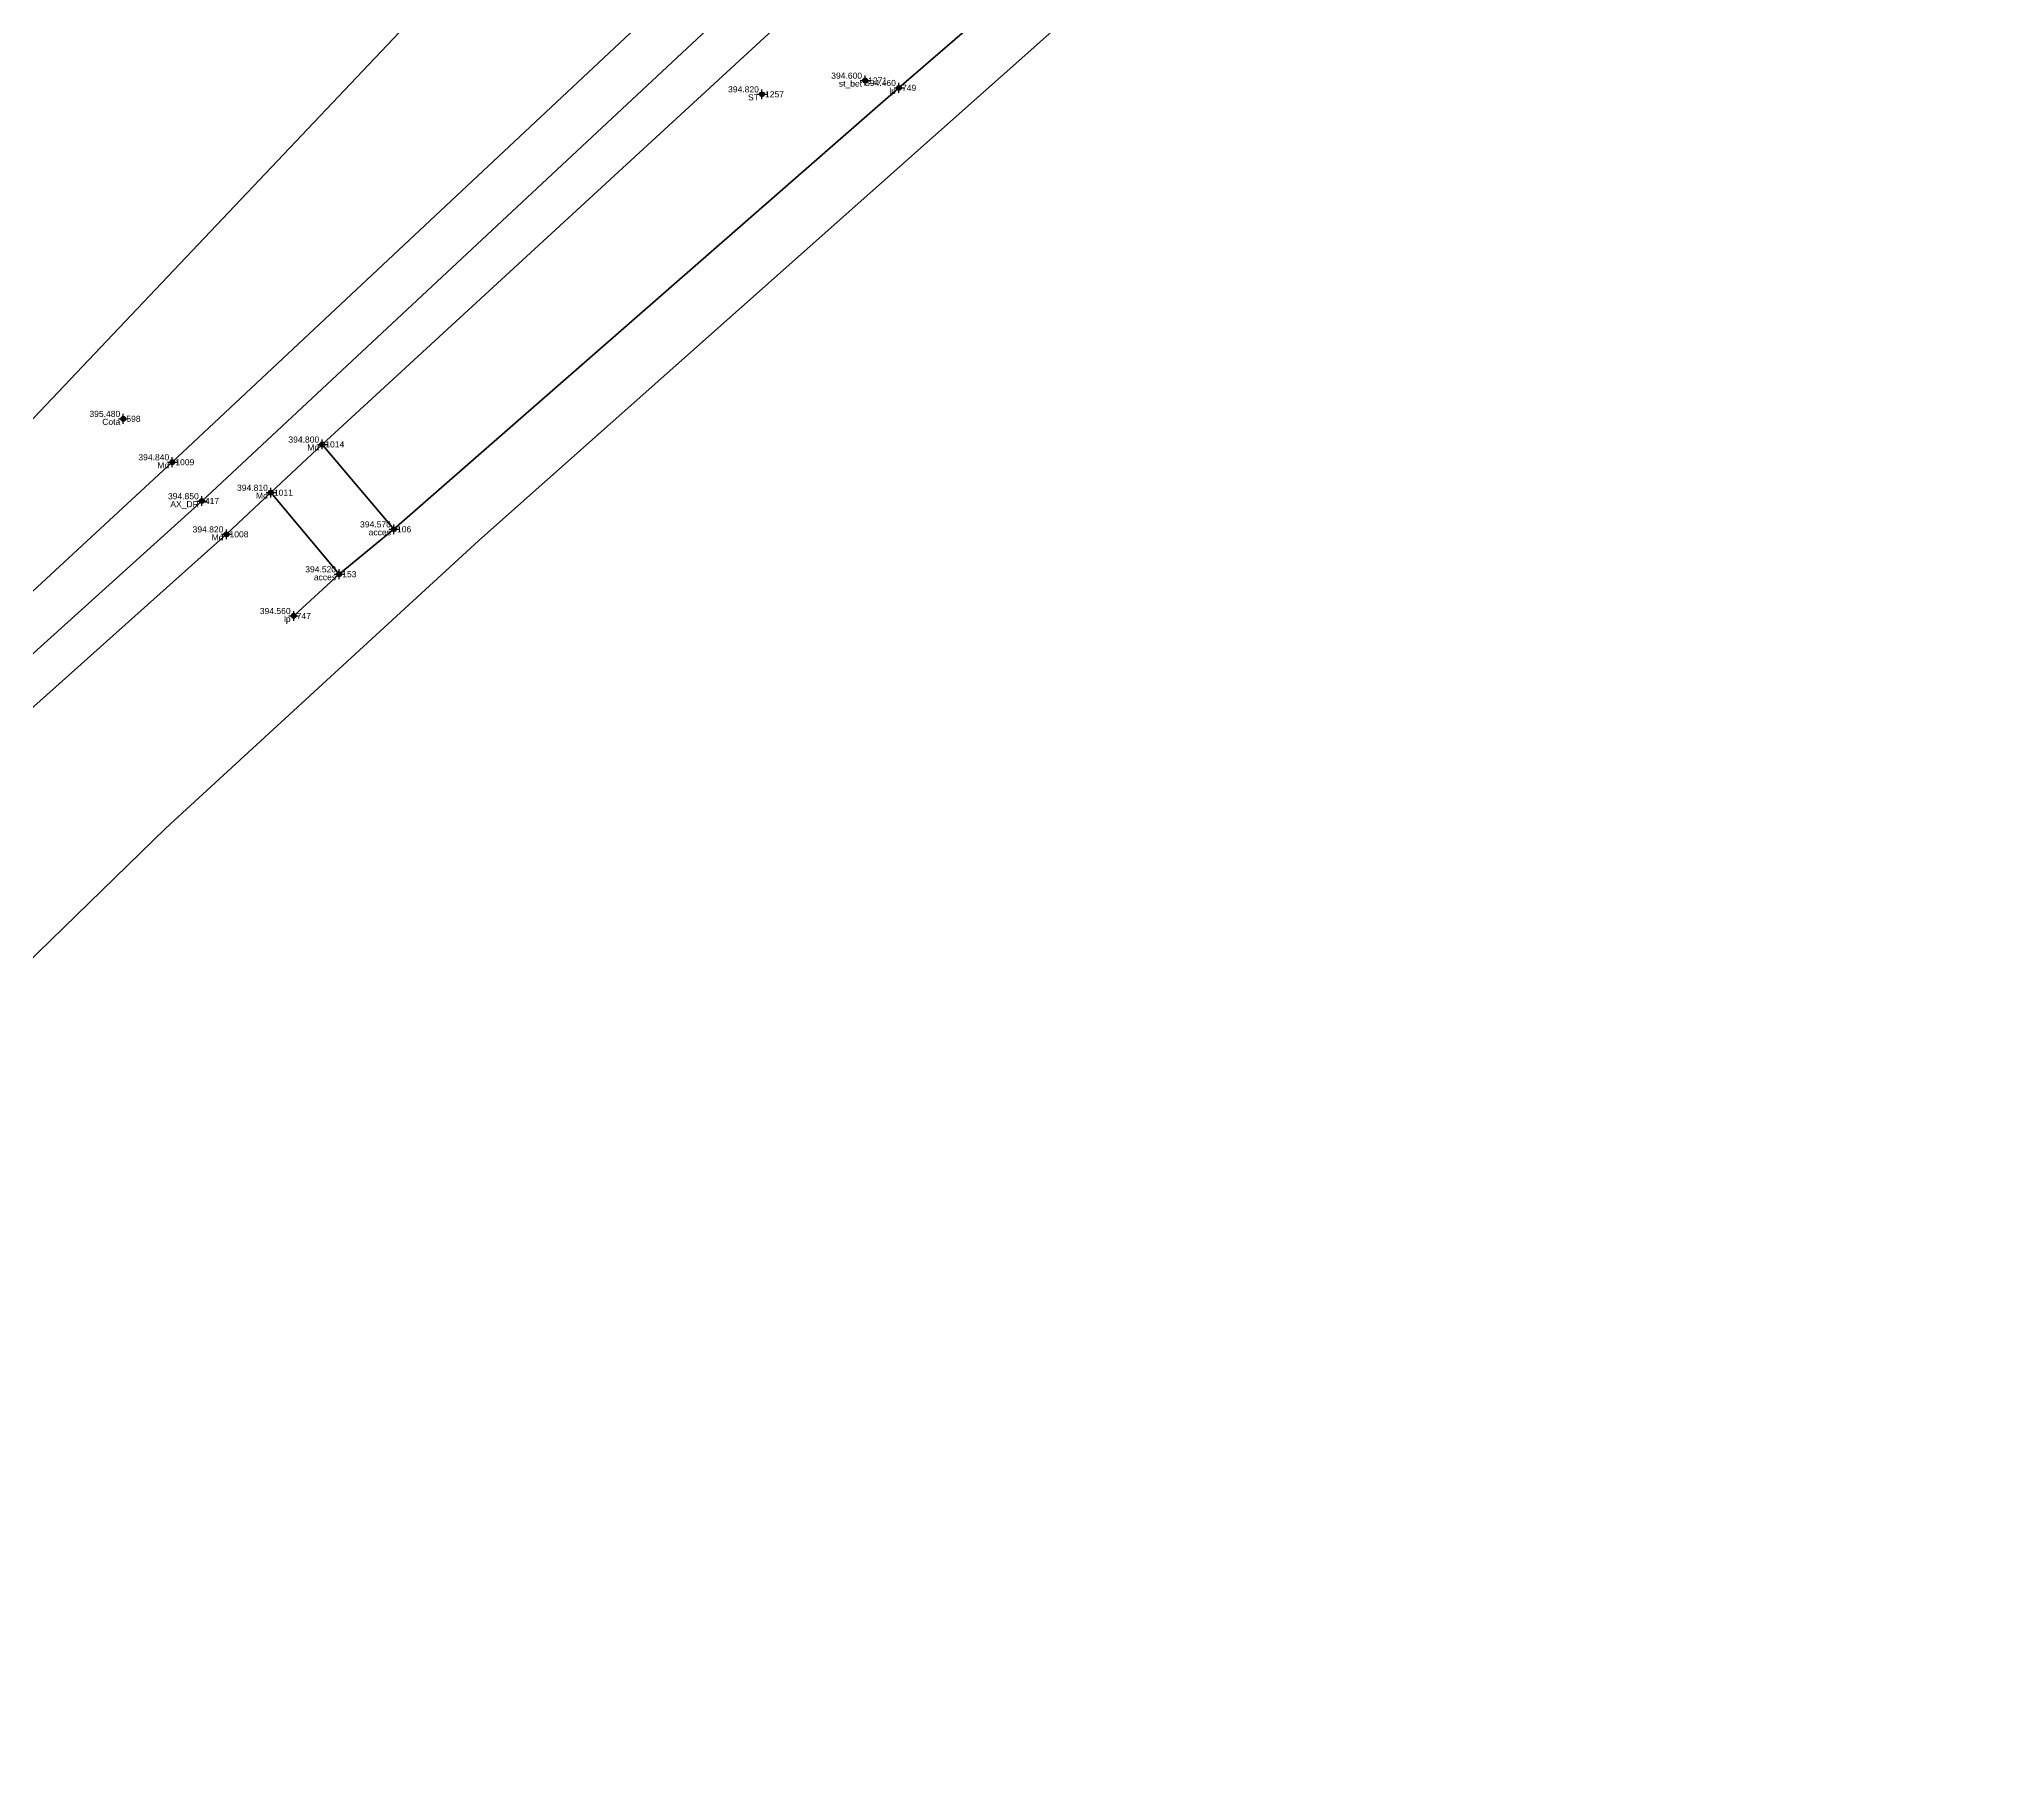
# Model space of a CAD drawing. Extents: x 396921 to 401273, y 555385 to 556691.
# Drawn here: x 400854.8 to 400935.3, y 555446 to 555516.3 of the extents above; entities that cross this region are included whole.
import ezdxf
from ezdxf.enums import TextEntityAlignment as Align

# ---------------------------------------------------------------- set-up
doc = ezdxf.new("R2010")
doc.units = 0
doc.header["$PDMODE"] = 34
doc.header["$PDSIZE"] = 0.2
for name, color, linetype in [('Boundary', 30, 'Continuous'), ('TOPO_CERC', 1, 'Continuous'), ('TOPO_CODE', 7, 'Continuous'), ('TOPO_ELEVATION', 7, 'Continuous'), ('TOPO_POINT_ID', 7, 'Continuous'), ('TOPO_POINTS', 7, 'Continuous'), ('TOPO_SYMBOL', 1, 'Continuous')]:
    doc.layers.add(name, color=color, linetype=linetype)
doc.layers.add('RO-LINES-LIN', color=7, linetype='Continuous', lineweight=25)
doc.styles.get("Standard").update_dxf_attribs({"font": 'arial.ttf'})

# ---------------------------------------------------------------- blocks, each defined once
blk = doc.blocks.new('PUNCTOPO')
at = {"layer": 'TOPO_CERC'}
blk.add_circle((0, 0), 0.25, dxfattribs=at)
at = {"layer": 'TOPO_SYMBOL'}
blk.add_point((0, 0), dxfattribs=at)

msp = doc.modelspace()

# ---------------------------------------------------------------- linework, layer by layer
at = {"layer": 'Boundary'}
for points in [[(400914.139, 555918.105), (400906.84, 555905.254), (400912.723, 555893.057), (400924.923, 555886.414), (400948.808, 555861.635), (400966.696, 555839.61), (400988.509, 555807.328), (400999.853, 555778.651), (401007.816, 555755.408), (401009.294, 555747.397), (400987.444, 555710.636), (400981.654, 555699.793), (400974.272, 555671.989), (400967.31, 555636.754), (400954.879, 555594.443), (400950.6, 555586.957), (400923.284, 555564.028), (400916.223, 555556.649), (400872.547, 555519.805), (400845.339, 555491.107), (400810.831, 555455.028), (400778.653, 555432.442), (400779.421, 555422.723), (400782.27, 555419.966)], [(400983.029, 555647.346), (400975.315, 555609.942), (400972.818, 555598.913), (400975.524, 555592.463), (400974.439, 555589.628), (400968.97, 555586.39), (400953.19, 555566.429), (400923.644, 555541), (400872.811, 555495.822), (400859.992, 555484.048), (400826.486, 555451.431), (400827.212, 555443.302), (400843.528, 555444.315), (400853.168, 555442.859), (400861.853, 555439.447), (400871.434, 555429.587), (400878.335, 555419.27), (400880.66, 555408.189)]]:
    msp.add_lwpolyline(points, dxfattribs=at)
at = {"layer": 'RO-LINES-LIN', "lineweight": 100}
for points in [[(400978.289, 555656.588, 394.58), (400966.796, 555609.71, 395.51), (400964.692, 555595.257, 395.47), (400957.735, 555586.429, 395.44), (400946.892, 555572.798, 395.46), (400920.978, 555549.768, 395.08), (400885.633, 555520.003, 394.86), (400861.465, 555497.44, 394.85), (400842.753, 555480.554, 394.96), (400825.279, 555463.278, 395.21), (400797.127, 555435.392, 396.01), (400783.568, 555425.826, 395.91)], [(400974.971, 555651.324, 394.71), (400972.799, 555640.454, 395.01), (400971.468, 555634.628, 395.19), (400968.953, 555623.619, 395.29), (400967.426, 555618.738, 395.42), (400964.389, 555610.481, 395.54), (400962.939, 555605.7, 395.44), (400961.908, 555595.082, 395.34), (400956.016, 555586.966, 395.5), (400945.518, 555574.359, 395.54), (400942.19, 555570.728, 395.49), (400933.355, 555562.677, 395.49), (400929.131, 555559.026, 395.33), (400919.277, 555551.586, 395.07), (400884.175, 555521.457, 394.83), (400860.256, 555499.032, 394.84), (400841.634, 555481.811, 395.02), (400824.286, 555464.475, 395.2), (400807.624, 555447.269, 396.01)], [(400826.136, 555461.882, 395.22), (400843.967, 555479.55, 394.94), (400862.475, 555496.081, 394.82), (400864.294, 555497.785, 394.81), (400866.396, 555499.759, 394.8), (400886.716, 555518.471, 394.79), (400891.552, 555522.691, 394.74), (400895.837, 555526.398, 394.74), (400904.434, 555533.705, 394.74), (400908.447, 555537.172, 394.81), (400918.924, 555545.377, 394.96), (400922.376, 555548.035, 395.03), (400925.378, 555550.897, 395.12), (400931.683, 555555.907, 395.33), (400948.507, 555571.224, 395.4), (400951.884, 555575.278, 395.43), (400959.571, 555585.979, 395.4), (400961.955, 555589.523, 395.31), (400963.883, 555591.002, 395.17), (400970.393, 555591.746, 394.73), (400973.566, 555591.545, 394.57)], [(400869.332, 555496.286, 394.57), (400890.008, 555514.357, 394.46), (400895.191, 555518.848, 394.36)], [(400867.088, 555494.448, 394.52), (400864.294, 555497.785, 394.81), (400866.396, 555499.759, 394.8), (400869.332, 555496.286, 394.57), (400867.088, 555494.448, 394.52)], [(400865.226, 555492.739, 394.56), (400867.088, 555494.448, 394.52)]]:
    msp.add_polyline3d(points, dxfattribs=at)

# ---------------------------------------------------------------- block references
at = {"layer": 'TOPO_POINTS'}
ref = msp.add_blockref('PUNCTOPO', (400888.624, 555514.657, 394.6), dxfattribs=dict(at, xscale=0.25, yscale=0.25, zscale=0.25))
ref.add_attrib('POINT', '1271', dxfattribs={"layer": 'TOPO_POINT_ID', "height": 0.25}).set_placement((400888.749, 555514.657, 394.6), align=Align.MIDDLE_LEFT)
ref.add_attrib('ELEVATION', '394.600', dxfattribs={"layer": 'TOPO_ELEVATION', "height": 0.25}).set_placement((400888.499, 555514.657, 394.6), align=Align.BOTTOM_RIGHT)
ref.add_attrib('CODE', 'st_bet', dxfattribs={"layer": 'TOPO_CODE', "height": 0.25}).set_placement((400888.499, 555514.657, 394.6), align=Align.TOP_RIGHT)
ref = msp.add_blockref('PUNCTOPO', (400884.399, 555514.095, 394.82), dxfattribs=dict(at, xscale=0.25, yscale=0.25, zscale=0.25))
ref.add_attrib('POINT', '1257', dxfattribs={"layer": 'TOPO_POINT_ID', "height": 0.25}).set_placement((400884.524, 555514.095, 394.82), align=Align.MIDDLE_LEFT)
ref.add_attrib('ELEVATION', '394.820', dxfattribs={"layer": 'TOPO_ELEVATION', "height": 0.25}).set_placement((400884.274, 555514.095, 394.82), align=Align.BOTTOM_RIGHT)
ref.add_attrib('CODE', 'ST', dxfattribs={"layer": 'TOPO_CODE', "height": 0.25}).set_placement((400884.274, 555514.095, 394.82), align=Align.TOP_RIGHT)
ref = msp.add_blockref('PUNCTOPO', (400890.008, 555514.357, 394.46), dxfattribs=dict(at, xscale=0.25, yscale=0.25, zscale=0.25))
ref.add_attrib('POINT', '749', dxfattribs={"layer": 'TOPO_POINT_ID', "height": 0.25}).set_placement((400890.133, 555514.357, 394.46), align=Align.MIDDLE_LEFT)
ref.add_attrib('ELEVATION', '394.460', dxfattribs={"layer": 'TOPO_ELEVATION', "height": 0.25}).set_placement((400889.883, 555514.357, 394.46), align=Align.BOTTOM_RIGHT)
ref.add_attrib('CODE', 'lp', dxfattribs={"layer": 'TOPO_CODE', "height": 0.25}).set_placement((400889.883, 555514.357, 394.46), align=Align.TOP_RIGHT)
ref = msp.add_blockref('PUNCTOPO', (400858.251, 555500.809, 395.48), dxfattribs=dict(at, xscale=0.25, yscale=0.25, zscale=0.25))
ref.add_attrib('POINT', '598', dxfattribs={"layer": 'TOPO_POINT_ID', "height": 0.25}).set_placement((400858.376, 555500.809, 395.48), align=Align.MIDDLE_LEFT)
ref.add_attrib('ELEVATION', '395.480', dxfattribs={"layer": 'TOPO_ELEVATION', "height": 0.25}).set_placement((400858.126, 555500.809, 395.48), align=Align.BOTTOM_RIGHT)
ref.add_attrib('CODE', 'Cota', dxfattribs={"layer": 'TOPO_CODE', "height": 0.25}).set_placement((400858.126, 555500.809, 395.48), align=Align.TOP_RIGHT)
ref = msp.add_blockref('PUNCTOPO', (400866.396, 555499.759, 394.8), dxfattribs=dict(at, xscale=0.25, yscale=0.25, zscale=0.25))
ref.add_attrib('POINT', '1014', dxfattribs={"layer": 'TOPO_POINT_ID', "height": 0.25}).set_placement((400866.521, 555499.759, 394.8), align=Align.MIDDLE_LEFT)
ref.add_attrib('ELEVATION', '394.800', dxfattribs={"layer": 'TOPO_ELEVATION', "height": 0.25}).set_placement((400866.271, 555499.759, 394.8), align=Align.BOTTOM_RIGHT)
ref.add_attrib('CODE', 'Md', dxfattribs={"layer": 'TOPO_CODE', "height": 0.25}).set_placement((400866.271, 555499.759, 394.8), align=Align.TOP_RIGHT)
ref = msp.add_blockref('PUNCTOPO', (400860.256, 555499.032, 394.84), dxfattribs=dict(at, xscale=0.25, yscale=0.25, zscale=0.25))
ref.add_attrib('POINT', '1009', dxfattribs={"layer": 'TOPO_POINT_ID', "height": 0.25}).set_placement((400860.381, 555499.032, 394.84), align=Align.MIDDLE_LEFT)
ref.add_attrib('ELEVATION', '394.840', dxfattribs={"layer": 'TOPO_ELEVATION', "height": 0.25}).set_placement((400860.131, 555499.032, 394.84), align=Align.BOTTOM_RIGHT)
ref.add_attrib('CODE', 'Md', dxfattribs={"layer": 'TOPO_CODE', "height": 0.25}).set_placement((400860.131, 555499.032, 394.84), align=Align.TOP_RIGHT)
ref = msp.add_blockref('PUNCTOPO', (400864.294, 555497.785, 394.81), dxfattribs=dict(at, xscale=0.25, yscale=0.25, zscale=0.25))
ref.add_attrib('POINT', '1011', dxfattribs={"layer": 'TOPO_POINT_ID', "height": 0.25}).set_placement((400864.419, 555497.785, 394.81), align=Align.MIDDLE_LEFT)
ref.add_attrib('ELEVATION', '394.810', dxfattribs={"layer": 'TOPO_ELEVATION', "height": 0.25}).set_placement((400864.169, 555497.785, 394.81), align=Align.BOTTOM_RIGHT)
ref.add_attrib('CODE', 'Md', dxfattribs={"layer": 'TOPO_CODE', "height": 0.25}).set_placement((400864.169, 555497.785, 394.81), align=Align.TOP_RIGHT)
ref = msp.add_blockref('PUNCTOPO', (400861.465, 555497.44, 394.85), dxfattribs=dict(at, xscale=0.25, yscale=0.25, zscale=0.25))
ref.add_attrib('POINT', '417', dxfattribs={"layer": 'TOPO_POINT_ID', "height": 0.25}).set_placement((400861.59, 555497.44, 394.85), align=Align.MIDDLE_LEFT)
ref.add_attrib('ELEVATION', '394.850', dxfattribs={"layer": 'TOPO_ELEVATION', "height": 0.25}).set_placement((400861.34, 555497.44, 394.85), align=Align.BOTTOM_RIGHT)
ref.add_attrib('CODE', 'AX_DR', dxfattribs={"layer": 'TOPO_CODE', "height": 0.25}).set_placement((400861.34, 555497.44, 394.85), align=Align.TOP_RIGHT)
ref = msp.add_blockref('PUNCTOPO', (400862.475, 555496.081, 394.82), dxfattribs=dict(at, xscale=0.25, yscale=0.25, zscale=0.25))
ref.add_attrib('POINT', '1008', dxfattribs={"layer": 'TOPO_POINT_ID', "height": 0.25}).set_placement((400862.6, 555496.081, 394.82), align=Align.MIDDLE_LEFT)
ref.add_attrib('ELEVATION', '394.820', dxfattribs={"layer": 'TOPO_ELEVATION', "height": 0.25}).set_placement((400862.35, 555496.081, 394.82), align=Align.BOTTOM_RIGHT)
ref.add_attrib('CODE', 'Md', dxfattribs={"layer": 'TOPO_CODE', "height": 0.25}).set_placement((400862.35, 555496.081, 394.82), align=Align.TOP_RIGHT)
ref = msp.add_blockref('PUNCTOPO', (400869.332, 555496.286, 394.57), dxfattribs=dict(at, xscale=0.25, yscale=0.25, zscale=0.25))
ref.add_attrib('POINT', '106', dxfattribs={"layer": 'TOPO_POINT_ID', "height": 0.25}).set_placement((400869.457, 555496.286, 394.57), align=Align.MIDDLE_LEFT)
ref.add_attrib('ELEVATION', '394.570', dxfattribs={"layer": 'TOPO_ELEVATION', "height": 0.25}).set_placement((400869.207, 555496.286, 394.57), align=Align.BOTTOM_RIGHT)
ref.add_attrib('CODE', 'acces', dxfattribs={"layer": 'TOPO_CODE', "height": 0.25}).set_placement((400869.207, 555496.286, 394.57), align=Align.TOP_RIGHT)
ref = msp.add_blockref('PUNCTOPO', (400867.088, 555494.448, 394.52), dxfattribs=dict(at, xscale=0.25, yscale=0.25, zscale=0.25))
ref.add_attrib('POINT', '153', dxfattribs={"layer": 'TOPO_POINT_ID', "height": 0.25}).set_placement((400867.213, 555494.448, 394.52), align=Align.MIDDLE_LEFT)
ref.add_attrib('ELEVATION', '394.520', dxfattribs={"layer": 'TOPO_ELEVATION', "height": 0.25}).set_placement((400866.963, 555494.448, 394.52), align=Align.BOTTOM_RIGHT)
ref.add_attrib('CODE', 'acces', dxfattribs={"layer": 'TOPO_CODE', "height": 0.25}).set_placement((400866.963, 555494.448, 394.52), align=Align.TOP_RIGHT)
ref = msp.add_blockref('PUNCTOPO', (400865.226, 555492.739, 394.56), dxfattribs=dict(at, xscale=0.25, yscale=0.25, zscale=0.25))
ref.add_attrib('POINT', '747', dxfattribs={"layer": 'TOPO_POINT_ID', "height": 0.25}).set_placement((400865.351, 555492.739, 394.56), align=Align.MIDDLE_LEFT)
ref.add_attrib('ELEVATION', '394.560', dxfattribs={"layer": 'TOPO_ELEVATION', "height": 0.25}).set_placement((400865.101, 555492.739, 394.56), align=Align.BOTTOM_RIGHT)
ref.add_attrib('CODE', 'lp', dxfattribs={"layer": 'TOPO_CODE', "height": 0.25}).set_placement((400865.101, 555492.739, 394.56), align=Align.TOP_RIGHT)

doc.saveas('drawing.dxf')
